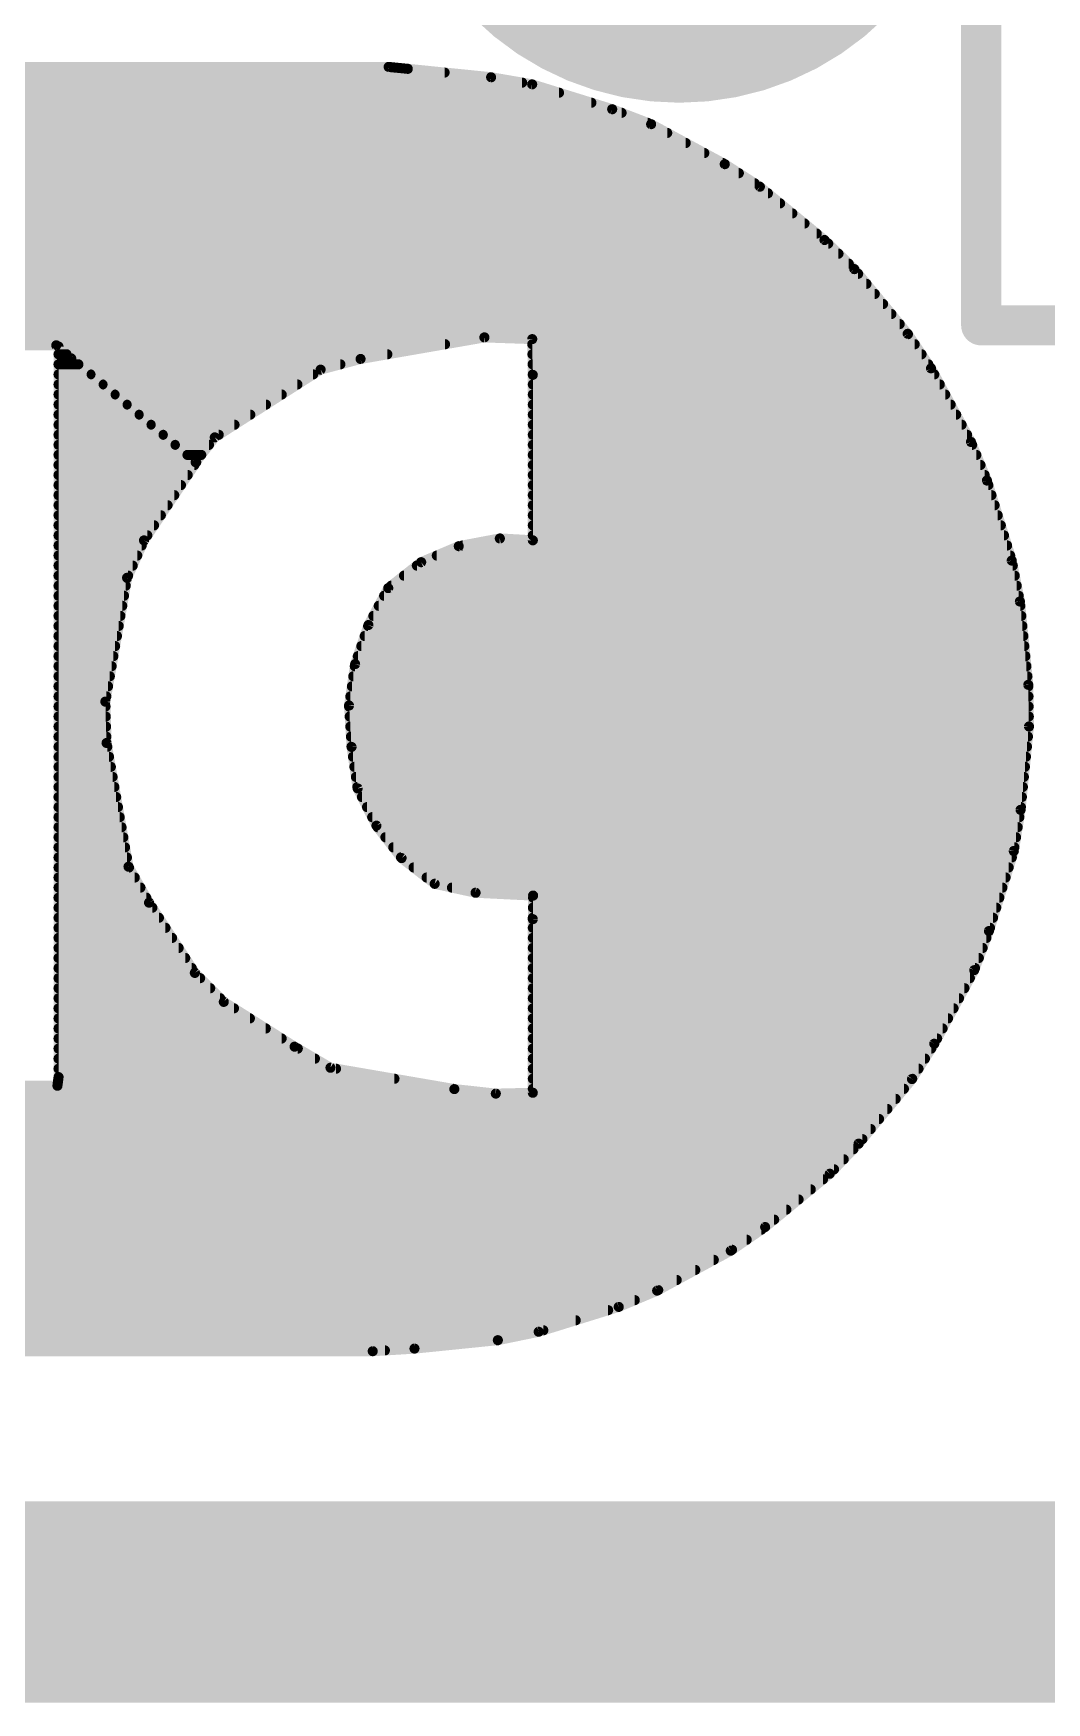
# Model space of a CAD drawing. Extents: x -32 to 75, y -66 to 21.
# Drawn here: x 4.697 to 5.976, y -0.127 to 1.98 of the extents above; entities that cross this region are included whole.
import ezdxf

# ---------------------------------------------------------------- set-up
doc = ezdxf.new("R2010")
doc.units = 0
for name, color, linetype in [('1', 12, 'CONTINUOUS'), ('16', 132, 'CONTINUOUS'), ('18', 110, 'CONTINUOUS'), ('20', 31, 'CONTINUOUS'), ('21', 41, 'CONTINUOUS'), ('39', 12, 'CONTINUOUS')]:
    doc.layers.add(name, color=color, linetype=linetype)

# ---------------------------------------------------------------- blocks, each defined once
blk = doc.blocks.new('ROUNDV')
at = {"const_width": 0.5}
blk.add_lwpolyline([(0, -0.25, 1), (0, 0.25, 1), (0, -0.25)], format="xyb", dxfattribs=at)

msp = doc.modelspace()

# ---------------------------------------------------------------- linework, layer by layer
at = {"layer": '1', "const_width": 0.254}
msp.add_lwpolyline([(10.16, 0), (0, 0)], dxfattribs=at)
at = {"layer": '16', "const_width": 0.254}
msp.add_lwpolyline([(10.16, 0), (0.0254, 0)], dxfattribs=at)
at = {"layer": '20', "const_width": 0.2032}
msp.add_lwpolyline([(8.89, 0), (1.27, 0)], dxfattribs=at)
at = {"layer": '21', "const_width": 0.0127}
for points in [[(5.145, 1.9375), (1.8134, 1.9375)], [(5.1691, 1.9351), (5.145, 1.9375)], [(5.2743, 1.9245), (5.1691, 1.9351)], [(1.5919, 1.9177), (5.3135, 1.9177)], [(1.6953, 1.9304), (5.2156, 1.9304)], [(5.3262, 1.9155), (5.2743, 1.9245)], [(5.4272, 1.8841), (5.3262, 1.9155)], [(1.51, 1.8923), (5.4009, 1.8923)], [(1.5509, 1.905), (5.36, 1.905)], [(1.4691, 1.8796), (5.439, 1.8796)], [(5.4763, 1.8652), (5.4272, 1.8841)], [(1.4147, 1.8542), (5.4966, 1.8542)], [(1.438, 1.8669), (5.4719, 1.8669)], [(5.5693, 1.8148), (5.4763, 1.8652)], [(1.3679, 1.8288), (5.5434, 1.8288)], [(1.3913, 1.8415), (5.52, 1.8415)], [(1.3446, 1.8161), (5.5668, 1.8161)], [(5.6136, 1.7863), (5.5693, 1.8148)], [(1.3027, 1.7907), (5.6068, 1.7907)], [(1.3212, 1.8034), (5.587, 1.8034)], [(5.6952, 1.719), (5.6136, 1.7863)], [(1.2723, 1.7653), (5.6391, 1.7653)], [(1.2875, 1.778), (5.6237, 1.778)], [(1.257, 1.7526), (5.6545, 1.7526)], [(1.2266, 1.7272), (5.6853, 1.7272)], [(1.2418, 1.7399), (5.6699, 1.7399)], [(1.1961, 1.7018), (5.7128, 1.7018)], [(1.2113, 1.7145), (5.6998, 1.7145)], [(5.7328, 1.6823), (5.6952, 1.719)], [(1.1839, 1.6891), (5.7258, 1.6891)], [(5.8001, 1.6007), (5.7328, 1.6823)], [(1.1633, 1.6637), (5.7481, 1.6637)], [(1.1736, 1.6764), (5.7376, 1.6764)], [(1.1427, 1.6383), (5.7691, 1.6383)], [(1.153, 1.651), (5.7586, 1.651)], [(1.1324, 1.6256), (5.7796, 1.6256)], [(1.1118, 1.6002), (5.8004, 1.6002)], [(1.1221, 1.6129), (5.79, 1.6129)], [(5.1095, 1.5689), (5.2658, 1.5961)], [(5.2658, 1.5961), (5.3262, 1.594)], [(5.8296, 1.5571), (5.8001, 1.6007)], [(1.8132, 1.5875), (5.2162, 1.5875)], [(4.4356, 1.5861), (4.7254, 1.5861)], [(4.7254, 1.5861), (4.7443, 1.5697)], [(4.9021, 1.4386), (4.7283, 1.5845)], [(4.7283, 1.5845), (4.7283, 0.6625)], [(4.7283, 1.5748), (4.7384, 1.5748)], [(4.7399, 1.5748), (5.1433, 1.5748)], [(5.3262, 1.594), (5.327, 1.5488)], [(5.3263, 1.5875), (5.809, 1.5875)], [(5.3265, 1.5748), (5.8176, 1.5748)], [(4.7283, 1.5621), (4.7534, 1.5621)], [(4.7443, 1.5697), (4.9013, 1.4386)], [(4.755, 1.5621), (5.084, 1.5621)], [(4.9255, 1.47), (5.0591, 1.5555)], [(5.0591, 1.5555), (5.1095, 1.5689)], [(5.3267, 1.5621), (5.8262, 1.5621)], [(5.88, 1.4641), (5.8296, 1.5571)], [(4.7283, 1.5494), (4.7686, 1.5494)], [(4.7283, 1.5367), (4.7838, 1.5367)], [(4.7701, 1.5494), (5.0497, 1.5494)], [(4.7853, 1.5367), (5.0298, 1.5367)], [(5.327, 1.5494), (5.8337, 1.5494)], [(5.327, 1.5488), (5.327, 1.34)], [(5.327, 1.5367), (5.8406, 1.5367)], [(4.7283, 1.524), (4.799, 1.524)], [(4.7283, 1.5113), (4.8142, 1.5113)], [(4.8004, 1.524), (5.01, 1.524)], [(4.8155, 1.5113), (4.9901, 1.5113)], [(5.327, 1.524), (5.8475, 1.524)], [(5.327, 1.5113), (5.8544, 1.5113)], [(4.7283, 1.4986), (4.8294, 1.4986)], [(4.8306, 1.4986), (4.9703, 1.4986)], [(5.327, 1.4986), (5.8613, 1.4986)], [(4.7283, 1.4859), (4.8446, 1.4859)], [(4.7283, 1.4732), (4.8599, 1.4732)], [(4.8457, 1.4859), (4.9504, 1.4859)], [(4.8609, 1.4732), (4.9305, 1.4732)], [(4.9013, 1.4386), (4.9255, 1.47)], [(5.327, 1.4859), (5.8682, 1.4859)], [(5.327, 1.4732), (5.8751, 1.4732)], [(4.7283, 1.4605), (4.8751, 1.4605)], [(4.7283, 1.4478), (4.8903, 1.4478)], [(4.876, 1.4605), (4.9182, 1.4605)], [(4.8911, 1.4478), (4.9084, 1.4478)], [(5.327, 1.4605), (5.8815, 1.4605)], [(5.327, 1.4478), (5.8868, 1.4478)], [(5.9002, 1.4155), (5.88, 1.4641)], [(4.7283, 1.4351), (4.8998, 1.4351)], [(4.8362, 1.3399), (4.9021, 1.4386)], [(5.327, 1.4351), (5.892, 1.4351)], [(4.7283, 1.4224), (4.8913, 1.4224)], [(4.7283, 1.4097), (4.8828, 1.4097)], [(5.327, 1.4224), (5.8973, 1.4224)], [(5.327, 1.4097), (5.9019, 1.4097)], [(5.9315, 1.3145), (5.9002, 1.4155)], [(4.7283, 1.397), (4.8743, 1.397)], [(4.7283, 1.3843), (4.8659, 1.3843)], [(5.327, 1.397), (5.9059, 1.397)], [(5.327, 1.3843), (5.9098, 1.3843)], [(4.7283, 1.3716), (4.8574, 1.3716)], [(5.327, 1.3716), (5.9138, 1.3716)], [(4.7283, 1.3589), (4.8489, 1.3589)], [(4.7283, 1.3462), (4.8404, 1.3462)], [(5.2853, 1.3424), (5.2335, 1.3326)], [(5.327, 1.34), (5.2853, 1.3424)], [(5.327, 1.3589), (5.9177, 1.3589)], [(5.327, 1.3462), (5.9217, 1.3462)], [(4.7283, 1.3335), (4.8333, 1.3335)], [(4.8149, 1.2926), (4.8362, 1.3399)], [(5.2335, 1.3326), (5.186, 1.3124)], [(5.2383, 1.3335), (5.9256, 1.3335)], [(4.7283, 1.3208), (4.8276, 1.3208)], [(4.7283, 1.3081), (4.8219, 1.3081)], [(5.186, 1.3124), (5.1445, 1.2797)], [(5.1806, 1.3081), (5.9328, 1.3081)], [(5.2058, 1.3208), (5.9295, 1.3208)], [(5.9418, 1.2629), (5.9315, 1.3145)], [(4.7283, 1.2954), (4.8161, 1.2954)], [(4.7283, 1.2827), (4.8131, 1.2827)], [(4.7874, 1.1364), (4.8149, 1.2926)], [(5.1445, 1.2797), (5.1195, 1.2331)], [(5.1482, 1.2827), (5.9378, 1.2827)], [(5.1644, 1.2954), (5.9353, 1.2954)], [(4.7283, 1.27), (4.8109, 1.27)], [(5.1393, 1.27), (5.9403, 1.27)], [(5.9524, 1.1576), (5.9418, 1.2629)], [(4.7283, 1.2573), (4.8087, 1.2573)], [(4.7283, 1.2446), (4.8064, 1.2446)], [(5.1257, 1.2446), (5.9436, 1.2446)], [(5.1325, 1.2573), (5.9423, 1.2573)], [(4.7283, 1.2319), (4.8042, 1.2319)], [(4.7283, 1.2192), (4.802, 1.2192)], [(5.1195, 1.2331), (5.1027, 1.1838)], [(5.1148, 1.2192), (5.9462, 1.2192)], [(5.1191, 1.2319), (5.9449, 1.2319)], [(4.7283, 1.2065), (4.7997, 1.2065)], [(5.1105, 1.2065), (5.9474, 1.2065)], [(4.7283, 1.1938), (4.7975, 1.1938)], [(4.7283, 1.1811), (4.7953, 1.1811)], [(5.1027, 1.1838), (5.095, 1.1315)], [(5.1023, 1.1811), (5.95, 1.1811)], [(5.1061, 1.1938), (5.9487, 1.1938)], [(4.7283, 1.1684), (4.793, 1.1684)], [(4.7283, 1.1557), (4.7908, 1.1557)], [(5.0986, 1.1557), (5.9524, 1.1557)], [(5.1004, 1.1684), (5.9513, 1.1684)], [(5.9532, 1.105), (5.9524, 1.1576)], [(4.7283, 1.143), (4.7886, 1.143)], [(4.7889, 1.0843), (4.7874, 1.1364)], [(5.095, 1.1315), (5.0982, 1.0792)], [(5.0967, 1.143), (5.9526, 1.143)], [(4.7283, 1.1303), (4.7876, 1.1303)], [(4.7283, 1.1176), (4.7879, 1.1176)], [(5.095, 1.1303), (5.9528, 1.1303)], [(5.0958, 1.1176), (5.953, 1.1176)], [(4.7283, 1.1049), (4.7883, 1.1049)], [(4.7283, 1.0922), (4.7887, 1.0922)], [(5.0966, 1.1049), (5.9532, 1.1049)], [(5.0974, 1.0922), (5.9519, 1.0922)], [(5.9426, 0.9998), (5.9532, 1.105)], [(4.7283, 1.0795), (4.7898, 1.0795)], [(4.8166, 0.9281), (4.7889, 1.0843)], [(5.0981, 1.0795), (5.9507, 1.0795)], [(5.0982, 1.0792), (5.1058, 1.0268)], [(4.7283, 1.0668), (4.792, 1.0668)], [(4.7283, 1.0541), (4.7943, 1.0541)], [(5.1, 1.0668), (5.9494, 1.0668)], [(5.1018, 1.0541), (5.9481, 1.0541)], [(4.7283, 1.0414), (4.7965, 1.0414)], [(4.7283, 1.0287), (4.7988, 1.0287)], [(5.1037, 1.0414), (5.9468, 1.0414)], [(5.1055, 1.0287), (5.9455, 1.0287)], [(5.1058, 1.0268), (5.1296, 0.9798)], [(4.7283, 1.016), (4.801, 1.016)], [(5.1113, 1.016), (5.9443, 1.016)], [(4.7283, 1.0033), (4.8033, 1.0033)], [(4.7283, 0.9906), (4.8055, 0.9906)], [(5.1177, 1.0033), (5.943, 1.0033)], [(5.1242, 0.9906), (5.9411, 0.9906)], [(5.9341, 0.9478), (5.9426, 0.9998)], [(4.7283, 0.9779), (4.8078, 0.9779)], [(4.7283, 0.9652), (4.8101, 0.9652)], [(5.1296, 0.9798), (5.1613, 0.9389)], [(5.1311, 0.9779), (5.939, 0.9779)], [(5.1409, 0.9652), (5.9369, 0.9652)], [(4.7283, 0.9525), (4.8123, 0.9525)], [(5.1508, 0.9525), (5.9348, 0.9525)], [(5.9027, 0.8468), (5.9341, 0.9478)], [(4.7283, 0.9398), (4.8146, 0.9398)], [(4.7283, 0.9271), (4.8172, 0.9271)], [(4.8426, 0.8826), (4.8166, 0.9281)], [(5.1606, 0.9398), (5.9316, 0.9398)], [(5.1613, 0.9389), (5.2031, 0.9065)], [(5.1765, 0.9271), (5.9276, 0.9271)], [(4.7283, 0.9144), (4.8245, 0.9144)], [(4.7283, 0.9017), (4.8317, 0.9017)], [(5.1929, 0.9144), (5.9237, 0.9144)], [(5.2031, 0.9065), (5.2547, 0.8952)], [(5.2249, 0.9017), (5.9197, 0.9017)], [(4.7283, 0.889), (4.839, 0.889)], [(4.9004, 0.7941), (4.8426, 0.8826)], [(5.2547, 0.8952), (5.3273, 0.8916)], [(5.3273, 0.8916), (5.327, 0.8619)], [(5.3273, 0.889), (5.9158, 0.889)], [(4.7283, 0.8763), (4.8467, 0.8763)], [(4.7283, 0.8636), (4.855, 0.8636)], [(5.327, 0.8636), (5.9079, 0.8636)], [(5.327, 0.8619), (5.327, 0.6427)], [(5.3271, 0.8763), (5.9119, 0.8763)], [(4.7283, 0.8509), (4.8633, 0.8509)], [(4.7283, 0.8382), (4.8716, 0.8382)], [(5.327, 0.8509), (5.904, 0.8509)], [(5.327, 0.8382), (5.8995, 0.8382)], [(5.8841, 0.7975), (5.9027, 0.8468)], [(4.7283, 0.8255), (4.8799, 0.8255)], [(5.327, 0.8255), (5.8947, 0.8255)], [(4.7283, 0.8128), (4.8882, 0.8128)], [(4.7283, 0.8001), (4.8965, 0.8001)], [(5.327, 0.8128), (5.8899, 0.8128)], [(5.327, 0.8001), (5.8851, 0.8001)], [(5.8337, 0.7046), (5.8841, 0.7975)], [(4.7283, 0.7874), (4.907, 0.7874)], [(4.7283, 0.7747), (4.9197, 0.7747)], [(4.9369, 0.7574), (4.9004, 0.7941)], [(5.327, 0.7874), (5.8786, 0.7874)], [(5.327, 0.7747), (5.8718, 0.7747)], [(4.7283, 0.762), (4.9323, 0.762)], [(5.0262, 0.7009), (4.9369, 0.7574)], [(5.327, 0.762), (5.8649, 0.762)], [(4.7283, 0.7493), (4.9497, 0.7493)], [(4.7283, 0.7366), (4.9698, 0.7366)], [(5.327, 0.7493), (5.858, 0.7493)], [(5.327, 0.7366), (5.8511, 0.7366)], [(4.7283, 0.7239), (4.9899, 0.7239)], [(4.7283, 0.7112), (5.0099, 0.7112)], [(5.327, 0.7239), (5.8442, 0.7239)], [(5.327, 0.7112), (5.8373, 0.7112)], [(4.7283, 0.6985), (5.0303, 0.6985)], [(5.0716, 0.6743), (5.0262, 0.7009)], [(5.327, 0.6985), (5.8299, 0.6985)], [(5.8056, 0.66), (5.8337, 0.7046)], [(4.7283, 0.6858), (5.0519, 0.6858)], [(4.7283, 0.6731), (5.0785, 0.6731)], [(5.2279, 0.6474), (5.0716, 0.6743)], [(5.327, 0.6858), (5.8219, 0.6858)], [(5.327, 0.6731), (5.8138, 0.6731)], [(2.324, 0.6477), (5.226, 0.6477)], [(4.7269, 0.6516), (4.4219, 0.6516)], [(4.7283, 0.6625), (4.7269, 0.6516)], [(4.728, 0.6604), (5.1523, 0.6604)], [(5.2802, 0.6416), (5.2279, 0.6474)], [(5.327, 0.6604), (5.8058, 0.6604)], [(5.327, 0.6477), (5.7954, 0.6477)], [(5.7383, 0.5785), (5.8056, 0.66)], [(2.324, 0.635), (5.785, 0.635)], [(5.327, 0.6427), (5.2802, 0.6416)], [(2.324, 0.6223), (5.7745, 0.6223)], [(2.324, 0.6096), (5.764, 0.6096)], [(2.324, 0.5969), (5.7535, 0.5969)], [(2.324, 0.5842), (5.743, 0.5842)], [(2.324, 0.5715), (5.7316, 0.5715)], [(5.7018, 0.5405), (5.7383, 0.5785)], [(2.324, 0.5588), (5.7194, 0.5588)], [(2.324, 0.5461), (5.7072, 0.5461)], [(2.324, 0.5334), (5.6932, 0.5334)], [(2.324, 0.5207), (5.6778, 0.5207)], [(5.6202, 0.4732), (5.7018, 0.5405)], [(2.324, 0.508), (5.6624, 0.508)], [(2.324, 0.4953), (5.647, 0.4953)], [(2.324, 0.4826), (5.6316, 0.4826)], [(2.324, 0.4699), (5.6154, 0.4699)], [(2.324, 0.4572), (5.5969, 0.4572)], [(5.5768, 0.4434), (5.6202, 0.4732)], [(2.324, 0.4445), (5.5784, 0.4445)], [(5.4839, 0.393), (5.5768, 0.4434)], [(2.324, 0.4318), (5.5554, 0.4318)], [(2.324, 0.4191), (5.532, 0.4191)], [(2.324, 0.4064), (5.5086, 0.4064)], [(2.324, 0.3937), (5.4852, 0.3937)], [(2.324, 0.381), (5.4556, 0.381)], [(5.4354, 0.3725), (5.4839, 0.393)], [(2.324, 0.3683), (5.422, 0.3683)], [(2.324, 0.3556), (5.3811, 0.3556)], [(5.3344, 0.3411), (5.4354, 0.3725)], [(2.324, 0.3429), (5.3402, 0.3429)], [(5.2829, 0.3305), (5.3344, 0.3411)], [(2.324, 0.3302), (5.2804, 0.3302)], [(2.324, 0.3175), (5.1402, 0.3175)], [(2.3751, 0.3165), (5.1249, 0.3165)], [(5.1249, 0.3165), (5.1776, 0.3198)], [(5.1776, 0.3198), (5.2829, 0.3305)]]:
    msp.add_lwpolyline(points, dxfattribs=at)
at = {"layer": '21', "const_width": 0.0064}
for points in [[(5.1453, 1.9407, 1), (5.1446, 1.9344)], [(5.145, 1.9344, 1), (5.145, 1.9407)], [(5.1694, 1.9383, 1), (5.1688, 1.9319)], [(5.1688, 1.9319, 1), (5.1694, 1.9383)], [(5.2156, 1.9272, 1), (5.2156, 1.9336)], [(5.2748, 1.9276, 1), (5.2738, 1.9214)], [(5.274, 1.9213, 1), (5.2746, 1.9276)], [(5.3135, 1.9145, 1), (5.3135, 1.9209)], [(5.3271, 1.9185, 1), (5.3252, 1.9125)], [(5.3256, 1.9124, 1), (5.3267, 1.9186)], [(5.36, 1.9018, 1), (5.36, 1.9082)], [(5.4009, 1.8891, 1), (5.4009, 1.8955)], [(5.4283, 1.8871, 1), (5.426, 1.8812)], [(5.4262, 1.8811, 1), (5.4281, 1.8872)], [(5.439, 1.8764, 1), (5.439, 1.8828)], [(5.4719, 1.8637, 1), (5.4719, 1.8701)], [(5.4778, 1.868, 1), (5.4748, 1.8624)], [(5.4752, 1.8623, 1), (5.4774, 1.8682)], [(5.4966, 1.851, 1), (5.4966, 1.8574)], [(5.52, 1.8383, 1), (5.52, 1.8447)], [(5.5434, 1.8256, 1), (5.5434, 1.832)], [(5.571, 1.8174, 1), (5.5675, 1.8121)], [(5.5668, 1.8129, 1), (5.5668, 1.8193)], [(5.5677, 1.812, 1), (5.5708, 1.8176)], [(5.587, 1.8002, 1), (5.587, 1.8066)], [(5.6068, 1.7875, 1), (5.6068, 1.7939)], [(5.6156, 1.7888, 1), (5.6116, 1.7839)], [(5.6119, 1.7837, 1), (5.6153, 1.789)], [(5.6237, 1.7748, 1), (5.6237, 1.7812)], [(5.6391, 1.7621, 1), (5.6391, 1.7685)], [(5.6545, 1.7494, 1), (5.6545, 1.7558)], [(5.6699, 1.7367, 1), (5.6699, 1.7431)], [(5.6853, 1.724, 1), (5.6853, 1.7304)], [(5.6974, 1.7213, 1), (5.6929, 1.7168)], [(5.6931, 1.7166, 1), (5.6972, 1.7215)], [(5.6998, 1.7113, 1), (5.6998, 1.7177)], [(5.7128, 1.6986, 1), (5.7128, 1.705)], [(5.7258, 1.6859, 1), (5.7258, 1.6923)], [(5.7353, 1.6843, 1), (5.7304, 1.6802)], [(5.7306, 1.68, 1), (5.735, 1.6845)], [(5.7376, 1.6732, 1), (5.7376, 1.6796)], [(5.7481, 1.6605, 1), (5.7481, 1.6669)], [(5.7586, 1.6478, 1), (5.7586, 1.6542)], [(5.7691, 1.6351, 1), (5.7691, 1.6415)], [(5.7796, 1.6224, 1), (5.7796, 1.6288)], [(5.2659, 1.5993, 1), (5.2657, 1.593)], [(5.2664, 1.593, 1), (5.2653, 1.5993)], [(5.79, 1.6097, 1), (5.79, 1.6161)], [(5.8028, 1.6024, 1), (5.7975, 1.5989)], [(5.7977, 1.5987, 1), (5.8026, 1.6027)], [(5.8004, 1.597, 1), (5.8004, 1.6034)], [(4.7275, 1.5885, 1), (4.7233, 1.5837)], [(4.7303, 1.587, 1), (4.7263, 1.5821)], [(4.7315, 1.5845, 1), (4.7251, 1.5845)], [(4.7283, 1.578, 1), (4.7283, 1.5716)], [(4.7254, 1.5829, 1), (4.7254, 1.5893)], [(4.7399, 1.578, 1), (4.7399, 1.5716)], [(4.7384, 1.5716, 1), (4.7384, 1.578)], [(5.1433, 1.5716, 1), (5.1433, 1.578)], [(5.2162, 1.5843, 1), (5.2162, 1.5907)], [(5.3294, 1.594, 1), (5.3231, 1.5939)], [(5.3263, 1.5907, 1), (5.3263, 1.5843)], [(5.3265, 1.578, 1), (5.3265, 1.5716)], [(5.3261, 1.5908, 1), (5.3263, 1.5971)], [(5.809, 1.5843, 1), (5.809, 1.5907)], [(5.8176, 1.5716, 1), (5.8176, 1.578)], [(4.7283, 1.5653, 1), (4.7283, 1.5589)], [(4.7463, 1.5721, 1), (4.7422, 1.5672)], [(4.7422, 1.5673, 1), (4.7464, 1.5721)], [(4.755, 1.5653, 1), (4.755, 1.5589)], [(4.7534, 1.5589, 1), (4.7534, 1.5653)], [(5.0583, 1.5585, 1), (5.06, 1.5524)], [(5.0608, 1.5528, 1), (5.0574, 1.5581)], [(5.084, 1.5589, 1), (5.084, 1.5653)], [(5.109, 1.572, 1), (5.1101, 1.5658)], [(5.1103, 1.5659, 1), (5.1087, 1.572)], [(5.3267, 1.5653, 1), (5.3267, 1.5589)], [(5.8262, 1.5589, 1), (5.8262, 1.5653)], [(5.8324, 1.5586, 1), (5.8268, 1.5555)], [(5.827, 1.5553, 1), (5.8322, 1.5588)], [(4.7283, 1.5526, 1), (4.7283, 1.5462)], [(4.7283, 1.5399, 1), (4.7283, 1.5335)], [(4.7701, 1.5526, 1), (4.7701, 1.5462)], [(4.7686, 1.5462, 1), (4.7686, 1.5526)], [(4.7853, 1.5399, 1), (4.7853, 1.5335)], [(4.7838, 1.5335, 1), (4.7838, 1.5399)], [(5.0298, 1.5335, 1), (5.0298, 1.5399)], [(5.0497, 1.5462, 1), (5.0497, 1.5526)], [(5.327, 1.5526, 1), (5.327, 1.5462)], [(5.3301, 1.5488, 1), (5.3238, 1.5488)], [(5.3238, 1.5488, 1), (5.3301, 1.5489)], [(5.327, 1.5399, 1), (5.327, 1.5335)], [(5.8337, 1.5462, 1), (5.8337, 1.5526)], [(5.8406, 1.5335, 1), (5.8406, 1.5399)], [(4.7283, 1.5272, 1), (4.7283, 1.5208)], [(4.7283, 1.5145, 1), (4.7283, 1.5081)], [(4.8004, 1.5272, 1), (4.8004, 1.5208)], [(4.799, 1.5208, 1), (4.799, 1.5272)], [(4.8155, 1.5145, 1), (4.8155, 1.5081)], [(4.8142, 1.5081, 1), (4.8142, 1.5145)], [(4.9901, 1.5081, 1), (4.9901, 1.5145)], [(5.01, 1.5208, 1), (5.01, 1.5272)], [(5.327, 1.5272, 1), (5.327, 1.5208)], [(5.327, 1.5145, 1), (5.327, 1.5081)], [(5.8475, 1.5208, 1), (5.8475, 1.5272)], [(5.8544, 1.5081, 1), (5.8544, 1.5145)], [(4.7283, 1.5018, 1), (4.7283, 1.4954)], [(4.8306, 1.5018, 1), (4.8306, 1.4954)], [(4.8294, 1.4954, 1), (4.8294, 1.5018)], [(4.9703, 1.4954, 1), (4.9703, 1.5018)], [(5.327, 1.5018, 1), (5.327, 1.4954)], [(5.8613, 1.4954, 1), (5.8613, 1.5018)], [(4.7283, 1.4891, 1), (4.7283, 1.4827)], [(4.7283, 1.4764, 1), (4.7283, 1.47)], [(4.8457, 1.4891, 1), (4.8457, 1.4827)], [(4.8446, 1.4827, 1), (4.8446, 1.4891)], [(4.8609, 1.4764, 1), (4.8609, 1.47)], [(4.8599, 1.47, 1), (4.8599, 1.4764)], [(4.9238, 1.4726, 1), (4.9272, 1.4673)], [(4.928, 1.468, 1), (4.923, 1.4719)], [(4.9305, 1.47, 1), (4.9305, 1.4764)], [(4.9504, 1.4827, 1), (4.9504, 1.4891)], [(5.327, 1.4891, 1), (5.327, 1.4827)], [(5.327, 1.4764, 1), (5.327, 1.47)], [(5.8682, 1.4827, 1), (5.8682, 1.4891)], [(5.8751, 1.47, 1), (5.8751, 1.4764)], [(4.7283, 1.4637, 1), (4.7283, 1.4573)], [(4.7283, 1.451, 1), (4.7283, 1.4446)], [(4.876, 1.4637, 1), (4.876, 1.4573)], [(4.8751, 1.4573, 1), (4.8751, 1.4637)], [(4.8911, 1.451, 1), (4.8911, 1.4446)], [(4.8903, 1.4446, 1), (4.8903, 1.451)], [(4.9084, 1.4446, 1), (4.9084, 1.451)], [(4.9182, 1.4573, 1), (4.9182, 1.4637)], [(5.327, 1.4637, 1), (5.327, 1.4573)], [(5.327, 1.451, 1), (5.327, 1.4446)], [(5.883, 1.4653, 1), (5.8771, 1.4629)], [(5.8773, 1.4626, 1), (5.8828, 1.4656)], [(5.8815, 1.4573, 1), (5.8815, 1.4637)], [(5.8868, 1.4446, 1), (5.8868, 1.451)], [(4.7283, 1.4383, 1), (4.7283, 1.4319)], [(4.8988, 1.4406, 1), (4.9038, 1.4367)], [(4.8992, 1.4362, 1), (4.9033, 1.4411)], [(4.9047, 1.4368, 1), (4.8994, 1.4403)], [(4.8998, 1.4319, 1), (4.8998, 1.4383)], [(4.9, 1.4361, 1), (4.9041, 1.441)], [(5.327, 1.4383, 1), (5.327, 1.4319)], [(5.892, 1.4319, 1), (5.892, 1.4383)], [(4.7283, 1.4256, 1), (4.7283, 1.4192)], [(4.7283, 1.4129, 1), (4.7283, 1.4065)], [(4.8828, 1.4065, 1), (4.8828, 1.4129)], [(4.8913, 1.4192, 1), (4.8913, 1.4256)], [(5.327, 1.4256, 1), (5.327, 1.4192)], [(5.327, 1.4129, 1), (5.327, 1.4065)], [(5.9032, 1.4164, 1), (5.8971, 1.4145)], [(5.8972, 1.4143, 1), (5.9031, 1.4167)], [(5.8973, 1.4192, 1), (5.8973, 1.4256)], [(5.9019, 1.4065, 1), (5.9019, 1.4129)], [(4.7283, 1.4002, 1), (4.7283, 1.3938)], [(4.7283, 1.3875, 1), (4.7283, 1.3811)], [(4.8659, 1.3811, 1), (4.8659, 1.3875)], [(4.8743, 1.3938, 1), (4.8743, 1.4002)], [(5.327, 1.4002, 1), (5.327, 1.3938)], [(5.327, 1.3875, 1), (5.327, 1.3811)], [(5.9059, 1.3938, 1), (5.9059, 1.4002)], [(5.9098, 1.3811, 1), (5.9098, 1.3875)], [(4.7283, 1.3748, 1), (4.7283, 1.3684)], [(4.8574, 1.3684, 1), (4.8574, 1.3748)], [(5.327, 1.3748, 1), (5.327, 1.3684)], [(5.9138, 1.3684, 1), (5.9138, 1.3748)], [(4.7283, 1.3621, 1), (4.7283, 1.3557)], [(4.7283, 1.3494, 1), (4.7283, 1.343)], [(4.8404, 1.343, 1), (4.8404, 1.3494)], [(4.8489, 1.3557, 1), (4.8489, 1.3621)], [(5.2855, 1.3455, 1), (5.2851, 1.3392)], [(5.2859, 1.3392, 1), (5.2847, 1.3455)], [(5.327, 1.3621, 1), (5.327, 1.3557)], [(5.327, 1.3494, 1), (5.327, 1.343)], [(5.9177, 1.3557, 1), (5.9177, 1.3621)], [(5.9217, 1.343, 1), (5.9217, 1.3494)], [(4.7283, 1.3367, 1), (4.7283, 1.3303)], [(4.8336, 1.3417, 1), (4.8389, 1.3381)], [(4.8391, 1.3386, 1), (4.8333, 1.3412)], [(4.8333, 1.3303, 1), (4.8333, 1.3367)], [(5.2329, 1.3357, 1), (5.2341, 1.3295)], [(5.2347, 1.3297, 1), (5.2322, 1.3355)], [(5.2383, 1.3367, 1), (5.2383, 1.3303)], [(5.3238, 1.34, 1), (5.3301, 1.34)], [(5.3268, 1.3368, 1), (5.3271, 1.3432)], [(5.9256, 1.3303, 1), (5.9256, 1.3367)], [(4.7283, 1.324, 1), (4.7283, 1.3176)], [(4.7283, 1.3113, 1), (4.7283, 1.3049)], [(4.8219, 1.3049, 1), (4.8219, 1.3113)], [(4.8276, 1.3176, 1), (4.8276, 1.324)], [(5.1806, 1.3113, 1), (5.1806, 1.3049)], [(5.1848, 1.3153, 1), (5.1873, 1.3095)], [(5.188, 1.3099, 1), (5.1841, 1.3149)], [(5.2058, 1.324, 1), (5.2058, 1.3176)], [(5.9346, 1.3151, 1), (5.9284, 1.3138)], [(5.9285, 1.3135, 1), (5.9345, 1.3154)], [(5.9295, 1.3176, 1), (5.9295, 1.324)], [(5.9328, 1.3049, 1), (5.9328, 1.3113)], [(4.7283, 1.2986, 1), (4.7283, 1.2922)], [(4.7283, 1.2859, 1), (4.7283, 1.2795)], [(4.818, 1.2921, 1), (4.8117, 1.2932)], [(4.812, 1.2939, 1), (4.8178, 1.2913)], [(4.8131, 1.2795, 1), (4.8131, 1.2859)], [(4.8161, 1.2922, 1), (4.8161, 1.2986)], [(5.1425, 1.2822, 1), (5.1464, 1.2772)], [(5.1473, 1.2782, 1), (5.1417, 1.2812)], [(5.1482, 1.2859, 1), (5.1482, 1.2795)], [(5.1644, 1.2986, 1), (5.1644, 1.2922)], [(5.9353, 1.2922, 1), (5.9353, 1.2986)], [(5.9378, 1.2795, 1), (5.9378, 1.2859)], [(4.7283, 1.2732, 1), (4.7283, 1.2668)], [(4.8109, 1.2668, 1), (4.8109, 1.2732)], [(5.1393, 1.2732, 1), (5.1393, 1.2668)], [(5.9449, 1.2632, 1), (5.9386, 1.2625)], [(5.9386, 1.2622, 1), (5.9449, 1.2635)], [(5.9403, 1.2668, 1), (5.9403, 1.2732)], [(4.7283, 1.2605, 1), (4.7283, 1.2541)], [(4.7283, 1.2478, 1), (4.7283, 1.2414)], [(4.8064, 1.2414, 1), (4.8064, 1.2478)], [(4.8087, 1.2541, 1), (4.8087, 1.2605)], [(5.1257, 1.2478, 1), (5.1257, 1.2414)], [(5.1325, 1.2605, 1), (5.1325, 1.2541)], [(5.9423, 1.2541, 1), (5.9423, 1.2605)], [(5.9436, 1.2414, 1), (5.9436, 1.2478)], [(4.7283, 1.2351, 1), (4.7283, 1.2287)], [(4.7283, 1.2224, 1), (4.7283, 1.216)], [(4.802, 1.216, 1), (4.802, 1.2224)], [(4.8042, 1.2287, 1), (4.8042, 1.2351)], [(5.1148, 1.2224, 1), (5.1148, 1.216)], [(5.1191, 1.2351, 1), (5.1191, 1.2287)], [(5.1167, 1.2346, 1), (5.1223, 1.2316)], [(5.1225, 1.2321, 1), (5.1165, 1.2341)], [(5.9449, 1.2287, 1), (5.9449, 1.2351)], [(5.9462, 1.216, 1), (5.9462, 1.2224)], [(4.7283, 1.2097, 1), (4.7283, 1.2033)], [(4.7997, 1.2033, 1), (4.7997, 1.2097)], [(5.1105, 1.2097, 1), (5.1105, 1.2033)], [(5.9474, 1.2033, 1), (5.9474, 1.2097)], [(4.7283, 1.197, 1), (4.7283, 1.1906)], [(4.7283, 1.1843, 1), (4.7283, 1.1779)], [(4.7953, 1.1779, 1), (4.7953, 1.1843)], [(4.7975, 1.1906, 1), (4.7975, 1.197)], [(5.1023, 1.1843, 1), (5.1023, 1.1779)], [(5.0997, 1.1848, 1), (5.1057, 1.1828)], [(5.1058, 1.1833, 1), (5.0996, 1.1843)], [(5.1061, 1.197, 1), (5.1061, 1.1906)], [(5.9487, 1.1906, 1), (5.9487, 1.197)], [(5.95, 1.1779, 1), (5.95, 1.1843)], [(4.7283, 1.1716, 1), (4.7283, 1.1652)], [(4.7283, 1.1589, 1), (4.7283, 1.1525)], [(4.7908, 1.1525, 1), (4.7908, 1.1589)], [(4.793, 1.1652, 1), (4.793, 1.1716)], [(5.0986, 1.1589, 1), (5.0986, 1.1525)], [(5.1004, 1.1716, 1), (5.1004, 1.1652)], [(5.9555, 1.1577, 1), (5.9492, 1.1576)], [(5.9492, 1.1573, 1), (5.9555, 1.1579)], [(5.9513, 1.1652, 1), (5.9513, 1.1716)], [(5.9524, 1.1525, 1), (5.9524, 1.1589)], [(4.7283, 1.1462, 1), (4.7283, 1.1398)], [(4.7906, 1.1365, 1), (4.7842, 1.1363)], [(4.7843, 1.1369, 1), (4.7905, 1.1358)], [(4.7886, 1.1398, 1), (4.7886, 1.1462)], [(5.0981, 1.1317, 1), (5.0918, 1.1313)], [(5.0967, 1.1462, 1), (5.0967, 1.1398)], [(5.9526, 1.1398, 1), (5.9526, 1.1462)], [(4.7283, 1.1335, 1), (4.7283, 1.1271)], [(4.7283, 1.1208, 1), (4.7283, 1.1144)], [(4.7876, 1.1271, 1), (4.7876, 1.1335)], [(4.7879, 1.1144, 1), (4.7879, 1.1208)], [(5.095, 1.1335, 1), (5.095, 1.1271)], [(5.0918, 1.1319, 1), (5.0981, 1.131)], [(5.0958, 1.1208, 1), (5.0958, 1.1144)], [(5.9528, 1.1271, 1), (5.9528, 1.1335)], [(5.953, 1.1144, 1), (5.953, 1.1208)], [(4.7283, 1.1081, 1), (4.7283, 1.1017)], [(4.7283, 1.0954, 1), (4.7283, 1.089)], [(4.7883, 1.1017, 1), (4.7883, 1.1081)], [(4.7887, 1.089, 1), (4.7887, 1.0954)], [(5.0966, 1.1081, 1), (5.0966, 1.1017)], [(5.0974, 1.0954, 1), (5.0974, 1.089)], [(5.9564, 1.1047, 1), (5.9501, 1.1053)], [(5.9501, 1.105, 1), (5.9564, 1.1051)], [(5.9519, 1.089, 1), (5.9519, 1.0954)], [(5.9532, 1.1017, 1), (5.9532, 1.1081)], [(4.7283, 1.0827, 1), (4.7283, 1.0763)], [(4.7857, 1.0842, 1), (4.7921, 1.0844)], [(4.792, 1.0848, 1), (4.7858, 1.0837)], [(4.7898, 1.0763, 1), (4.7898, 1.0827)], [(5.0981, 1.0827, 1), (5.0981, 1.0763)], [(5.1013, 1.0796, 1), (5.095, 1.0787)], [(5.095, 1.079, 1), (5.1013, 1.0793)], [(5.9507, 1.0763, 1), (5.9507, 1.0827)], [(4.7283, 1.07, 1), (4.7283, 1.0636)], [(4.7283, 1.0573, 1), (4.7283, 1.0509)], [(4.792, 1.0636, 1), (4.792, 1.07)], [(4.7943, 1.0509, 1), (4.7943, 1.0573)], [(5.1, 1.07, 1), (5.1, 1.0636)], [(5.1018, 1.0573, 1), (5.1018, 1.0509)], [(5.9481, 1.0509, 1), (5.9481, 1.0573)], [(5.9494, 1.0636, 1), (5.9494, 1.07)], [(4.7283, 1.0446, 1), (4.7283, 1.0382)], [(4.7283, 1.0319, 1), (4.7283, 1.0255)], [(4.7965, 1.0382, 1), (4.7965, 1.0446)], [(4.7988, 1.0255, 1), (4.7988, 1.0319)], [(5.1037, 1.0446, 1), (5.1037, 1.0382)], [(5.1055, 1.0319, 1), (5.1055, 1.0255)], [(5.1087, 1.0283, 1), (5.103, 1.0254)], [(5.9455, 1.0255, 1), (5.9455, 1.0319)], [(5.9468, 1.0382, 1), (5.9468, 1.0446)], [(4.7283, 1.0192, 1), (4.7283, 1.0128)], [(4.801, 1.0128, 1), (4.801, 1.0192)], [(5.1027, 1.0264, 1), (5.109, 1.0273)], [(5.1113, 1.0192, 1), (5.1113, 1.0128)], [(5.9443, 1.0128, 1), (5.9443, 1.0192)], [(4.7283, 1.0065, 1), (4.7283, 1.0001)], [(4.7283, 0.9938, 1), (4.7283, 0.9874)], [(4.8033, 1.0001, 1), (4.8033, 1.0065)], [(4.8055, 0.9874, 1), (4.8055, 0.9938)], [(5.1177, 1.0065, 1), (5.1177, 1.0001)], [(5.1242, 0.9938, 1), (5.1242, 0.9874)], [(5.9458, 0.9993, 1), (5.9395, 1.0003)], [(5.9395, 1.0001, 1), (5.9458, 0.9995)], [(5.9411, 0.9874, 1), (5.9411, 0.9938)], [(5.943, 1.0001, 1), (5.943, 1.0065)], [(4.7283, 0.9811, 1), (4.7283, 0.9747)], [(4.7283, 0.9684, 1), (4.7283, 0.962)], [(4.8078, 0.9747, 1), (4.8078, 0.9811)], [(4.8101, 0.962, 1), (4.8101, 0.9684)], [(5.1321, 0.9818, 1), (5.1271, 0.9779)], [(5.1268, 0.9784, 1), (5.1324, 0.9813)], [(5.1311, 0.9811, 1), (5.1311, 0.9747)], [(5.1409, 0.9684, 1), (5.1409, 0.962)], [(5.9369, 0.962, 1), (5.9369, 0.9684)], [(5.939, 0.9747, 1), (5.939, 0.9811)], [(4.7283, 0.9557, 1), (4.7283, 0.9493)], [(4.8123, 0.9493, 1), (4.8123, 0.9557)], [(5.1508, 0.9557, 1), (5.1508, 0.9493)], [(5.9309, 0.9483, 1), (5.9372, 0.9473)], [(5.9371, 0.9469, 1), (5.931, 0.9488)], [(5.9348, 0.9493, 1), (5.9348, 0.9557)], [(4.7283, 0.943, 1), (4.7283, 0.9366)], [(4.7283, 0.9303, 1), (4.7283, 0.9239)], [(4.8194, 0.9297, 1), (4.8139, 0.9265)], [(4.8135, 0.9275, 1), (4.8198, 0.9286)], [(4.8146, 0.9366, 1), (4.8146, 0.943)], [(4.8172, 0.9239, 1), (4.8172, 0.9303)], [(5.1606, 0.943, 1), (5.1606, 0.9366)], [(5.1633, 0.9414, 1), (5.1594, 0.9364)], [(5.1588, 0.937, 1), (5.1638, 0.9408)], [(5.1765, 0.9303, 1), (5.1765, 0.9239)], [(5.9276, 0.9239, 1), (5.9276, 0.9303)], [(5.9316, 0.9366, 1), (5.9316, 0.943)], [(4.7283, 0.9176, 1), (4.7283, 0.9112)], [(4.7283, 0.9049, 1), (4.7283, 0.8985)], [(4.8245, 0.9112, 1), (4.8245, 0.9176)], [(4.8317, 0.8985, 1), (4.8317, 0.9049)], [(5.1929, 0.9176, 1), (5.1929, 0.9112)], [(5.2038, 0.9096, 1), (5.2024, 0.9034)], [(5.2011, 0.9039, 1), (5.205, 0.909)], [(5.2249, 0.9049, 1), (5.2249, 0.8985)], [(5.9197, 0.8985, 1), (5.9197, 0.9049)], [(5.9237, 0.9112, 1), (5.9237, 0.9176)], [(4.7283, 0.8922, 1), (4.7283, 0.8858)], [(4.839, 0.8858, 1), (4.839, 0.8922)], [(4.8453, 0.8844, 1), (4.8399, 0.8809)], [(4.8398, 0.8811, 1), (4.8454, 0.8842)], [(5.2549, 0.8984, 1), (5.2545, 0.892)], [(5.254, 0.8921, 1), (5.2554, 0.8983)], [(5.3305, 0.8916, 1), (5.3241, 0.8916)], [(5.3273, 0.8922, 1), (5.3273, 0.8858)], [(5.3271, 0.8884, 1), (5.3274, 0.8948)], [(5.9158, 0.8858, 1), (5.9158, 0.8922)], [(4.7283, 0.8795, 1), (4.7283, 0.8731)], [(4.7283, 0.8668, 1), (4.7283, 0.8604)], [(4.8467, 0.8731, 1), (4.8467, 0.8795)], [(4.855, 0.8604, 1), (4.855, 0.8668)], [(5.327, 0.8668, 1), (5.327, 0.8604)], [(5.3301, 0.8619, 1), (5.3238, 0.8619)], [(5.3238, 0.8619, 1), (5.3301, 0.8618)], [(5.3271, 0.8795, 1), (5.3271, 0.8731)], [(5.9079, 0.8604, 1), (5.9079, 0.8668)], [(5.9119, 0.8731, 1), (5.9119, 0.8795)], [(4.7283, 0.8541, 1), (4.7283, 0.8477)], [(4.7283, 0.8414, 1), (4.7283, 0.835)], [(4.8633, 0.8477, 1), (4.8633, 0.8541)], [(4.8716, 0.835, 1), (4.8716, 0.8414)], [(5.327, 0.8541, 1), (5.327, 0.8477)], [(5.327, 0.8414, 1), (5.327, 0.835)], [(5.8995, 0.835, 1), (5.8995, 0.8414)], [(5.8997, 0.8478, 1), (5.9057, 0.8459)], [(5.9057, 0.8457, 1), (5.8997, 0.8479)], [(5.904, 0.8477, 1), (5.904, 0.8541)], [(4.7283, 0.8287, 1), (4.7283, 0.8223)], [(4.8799, 0.8223, 1), (4.8799, 0.8287)], [(5.327, 0.8287, 1), (5.327, 0.8223)], [(5.8947, 0.8223, 1), (5.8947, 0.8287)], [(4.7283, 0.816, 1), (4.7283, 0.8096)], [(4.7283, 0.8033, 1), (4.7283, 0.7969)], [(4.8882, 0.8096, 1), (4.8882, 0.816)], [(4.8965, 0.7969, 1), (4.8965, 0.8033)], [(5.327, 0.816, 1), (5.327, 0.8096)], [(5.327, 0.8033, 1), (5.327, 0.7969)], [(5.8812, 0.7987, 1), (5.8871, 0.7964)], [(5.8869, 0.796, 1), (5.8814, 0.799)], [(5.8851, 0.7969, 1), (5.8851, 0.8033)], [(5.8899, 0.8096, 1), (5.8899, 0.816)], [(4.7283, 0.7906, 1), (4.7283, 0.7842)], [(4.7283, 0.7779, 1), (4.7283, 0.7715)], [(4.9026, 0.7963, 1), (4.8981, 0.7918)], [(4.8977, 0.7923, 1), (4.9031, 0.7958)], [(4.907, 0.7842, 1), (4.907, 0.7906)], [(4.9197, 0.7715, 1), (4.9197, 0.7779)], [(5.327, 0.7906, 1), (5.327, 0.7842)], [(5.327, 0.7779, 1), (5.327, 0.7715)], [(5.8718, 0.7715, 1), (5.8718, 0.7779)], [(5.8786, 0.7842, 1), (5.8786, 0.7906)], [(4.7283, 0.7652, 1), (4.7283, 0.7588)], [(4.9323, 0.7588, 1), (4.9323, 0.7652)], [(4.9385, 0.7601, 1), (4.9352, 0.7548)], [(4.9346, 0.7552, 1), (4.9391, 0.7597)], [(5.327, 0.7652, 1), (5.327, 0.7588)], [(5.8649, 0.7588, 1), (5.8649, 0.7652)], [(4.7283, 0.7525, 1), (4.7283, 0.7461)], [(4.7283, 0.7398, 1), (4.7283, 0.7334)], [(4.9497, 0.7461, 1), (4.9497, 0.7525)], [(4.9698, 0.7334, 1), (4.9698, 0.7398)], [(5.327, 0.7525, 1), (5.327, 0.7461)], [(5.327, 0.7398, 1), (5.327, 0.7334)], [(5.8511, 0.7334, 1), (5.8511, 0.7398)], [(5.858, 0.7461, 1), (5.858, 0.7525)], [(4.7283, 0.7271, 1), (4.7283, 0.7207)], [(4.7283, 0.7144, 1), (4.7283, 0.708)], [(4.9899, 0.7207, 1), (4.9899, 0.7271)], [(5.0099, 0.708, 1), (5.0099, 0.7144)], [(5.327, 0.7271, 1), (5.327, 0.7207)], [(5.327, 0.7144, 1), (5.327, 0.708)], [(5.8373, 0.708, 1), (5.8373, 0.7144)], [(5.8442, 0.7207, 1), (5.8442, 0.7271)], [(4.7283, 0.7017, 1), (4.7283, 0.6953)], [(5.0278, 0.7036, 1), (5.0246, 0.6982)], [(5.0245, 0.6982, 1), (5.0279, 0.7036)], [(5.0303, 0.6953, 1), (5.0303, 0.7017)], [(5.327, 0.7017, 1), (5.327, 0.6953)], [(5.8299, 0.6953, 1), (5.8299, 0.7017)], [(5.8309, 0.7061, 1), (5.8365, 0.7031)], [(5.8364, 0.7029, 1), (5.831, 0.7063)], [(4.7283, 0.689, 1), (4.7283, 0.6826)], [(4.7283, 0.6763, 1), (4.7283, 0.6699)], [(5.0519, 0.6826, 1), (5.0519, 0.689)], [(5.0721, 0.6774, 1), (5.071, 0.6712)], [(5.0699, 0.6716, 1), (5.0732, 0.677)], [(5.0785, 0.6699, 1), (5.0785, 0.6763)], [(5.327, 0.689, 1), (5.327, 0.6826)], [(5.327, 0.6763, 1), (5.327, 0.6699)], [(5.8138, 0.6699, 1), (5.8138, 0.6763)], [(5.8219, 0.6826, 1), (5.8219, 0.689)], [(4.7238, 0.652, 1), (4.7301, 0.6512)], [(4.728, 0.6636, 1), (4.728, 0.6572)], [(4.7251, 0.6625, 1), (4.7315, 0.6625)], [(4.7315, 0.6621, 1), (4.7252, 0.6629)], [(4.7269, 0.6485, 1), (4.7269, 0.6548)], [(5.1523, 0.6572, 1), (5.1523, 0.6636)], [(5.2282, 0.6505, 1), (5.2276, 0.6442)], [(5.226, 0.6445, 1), (5.226, 0.6509)], [(5.2274, 0.6442, 1), (5.2284, 0.6505)], [(5.327, 0.6636, 1), (5.327, 0.6572)], [(5.327, 0.6509, 1), (5.327, 0.6445)], [(5.7954, 0.6445, 1), (5.7954, 0.6509)], [(5.8029, 0.6617, 1), (5.8083, 0.6583)], [(5.8081, 0.658, 1), (5.8032, 0.6621)], [(5.8058, 0.6572, 1), (5.8058, 0.6636)], [(5.2802, 0.6448, 1), (5.2803, 0.6385)], [(5.2799, 0.6385, 1), (5.2806, 0.6448)], [(5.3238, 0.6427, 1), (5.3301, 0.6427)], [(5.327, 0.6396, 1), (5.3269, 0.6459)], [(5.785, 0.6318, 1), (5.785, 0.6382)], [(5.764, 0.6064, 1), (5.764, 0.6128)], [(5.7745, 0.6191, 1), (5.7745, 0.6255)], [(5.743, 0.581, 1), (5.743, 0.5874)], [(5.7535, 0.5937, 1), (5.7535, 0.6001)], [(5.7316, 0.5683, 1), (5.7316, 0.5747)], [(5.7358, 0.5805, 1), (5.7407, 0.5764)], [(5.7406, 0.5763, 1), (5.736, 0.5807)], [(5.7072, 0.5429, 1), (5.7072, 0.5493)], [(5.7194, 0.5556, 1), (5.7194, 0.562)], [(5.6778, 0.5175, 1), (5.6778, 0.5239)], [(5.6932, 0.5302, 1), (5.6932, 0.5366)], [(5.6995, 0.5427, 1), (5.7041, 0.5383)], [(5.7038, 0.5381, 1), (5.6998, 0.543)], [(5.6624, 0.5048, 1), (5.6624, 0.5112)], [(5.6316, 0.4794, 1), (5.6316, 0.4858)], [(5.647, 0.4921, 1), (5.647, 0.4985)], [(5.5969, 0.454, 1), (5.5969, 0.4604)], [(5.6154, 0.4667, 1), (5.6154, 0.4731)], [(5.6182, 0.4756, 1), (5.6222, 0.4708)], [(5.622, 0.4706, 1), (5.6184, 0.4758)], [(5.575, 0.446, 1), (5.5786, 0.4408)], [(5.5783, 0.4406, 1), (5.5753, 0.4462)], [(5.5784, 0.4413, 1), (5.5784, 0.4477)], [(5.532, 0.4159, 1), (5.532, 0.4223)], [(5.5554, 0.4286, 1), (5.5554, 0.435)], [(5.5086, 0.4032, 1), (5.5086, 0.4096)], [(5.4556, 0.3778, 1), (5.4556, 0.3842)], [(5.4824, 0.3957, 1), (5.4854, 0.3902)], [(5.4851, 0.39, 1), (5.4826, 0.3959)], [(5.4852, 0.3905, 1), (5.4852, 0.3969)], [(5.3811, 0.3524, 1), (5.3811, 0.3588)], [(5.422, 0.3651, 1), (5.422, 0.3715)], [(5.4342, 0.3754, 1), (5.4366, 0.3695)], [(5.4363, 0.3694, 1), (5.4345, 0.3755)], [(5.3334, 0.3441, 1), (5.3353, 0.3381)], [(5.335, 0.338, 1), (5.3337, 0.3442)], [(5.3402, 0.3397, 1), (5.3402, 0.3461)], [(5.1247, 0.3197, 1), (5.1251, 0.3134)], [(5.1249, 0.3134, 1), (5.1249, 0.3197)], [(5.1402, 0.3143, 1), (5.1402, 0.3207)], [(5.1773, 0.323, 1), (5.1779, 0.3167)], [(5.1778, 0.3167, 1), (5.1774, 0.323)], [(5.2822, 0.3336, 1), (5.2835, 0.3273)], [(5.2804, 0.327, 1), (5.2804, 0.3334)], [(5.2832, 0.3273, 1), (5.2825, 0.3336)]]:
    msp.add_lwpolyline(points, format="xyb", dxfattribs=at)
at = {"layer": '39', "const_width": 0.0508}
for points in [[(5.893, 1.6114), (5.893, 3.0114)], [(9.093, 1.6114), (5.893, 1.6114)]]:
    msp.add_lwpolyline(points, dxfattribs=at)
at = {"layer": '39', "const_width": 0.0254}
for points in [[(5.893, 1.6241, 1), (5.893, 1.5987)], [(5.8803, 1.6114, 1), (5.9057, 1.6114)]]:
    msp.add_lwpolyline(points, format="xyb", dxfattribs=at)

# ---------------------------------------------------------------- block references
at = {"layer": '18', "xscale": 0.7366, "yscale": 0.7366}
msp.add_blockref('ROUNDV', (5.5118, 2.2606), dxfattribs=at)
msp.add_blockref('ROUNDV', (5.5118, 2.2606), dxfattribs=at)

doc.saveas('drawing.dxf')
